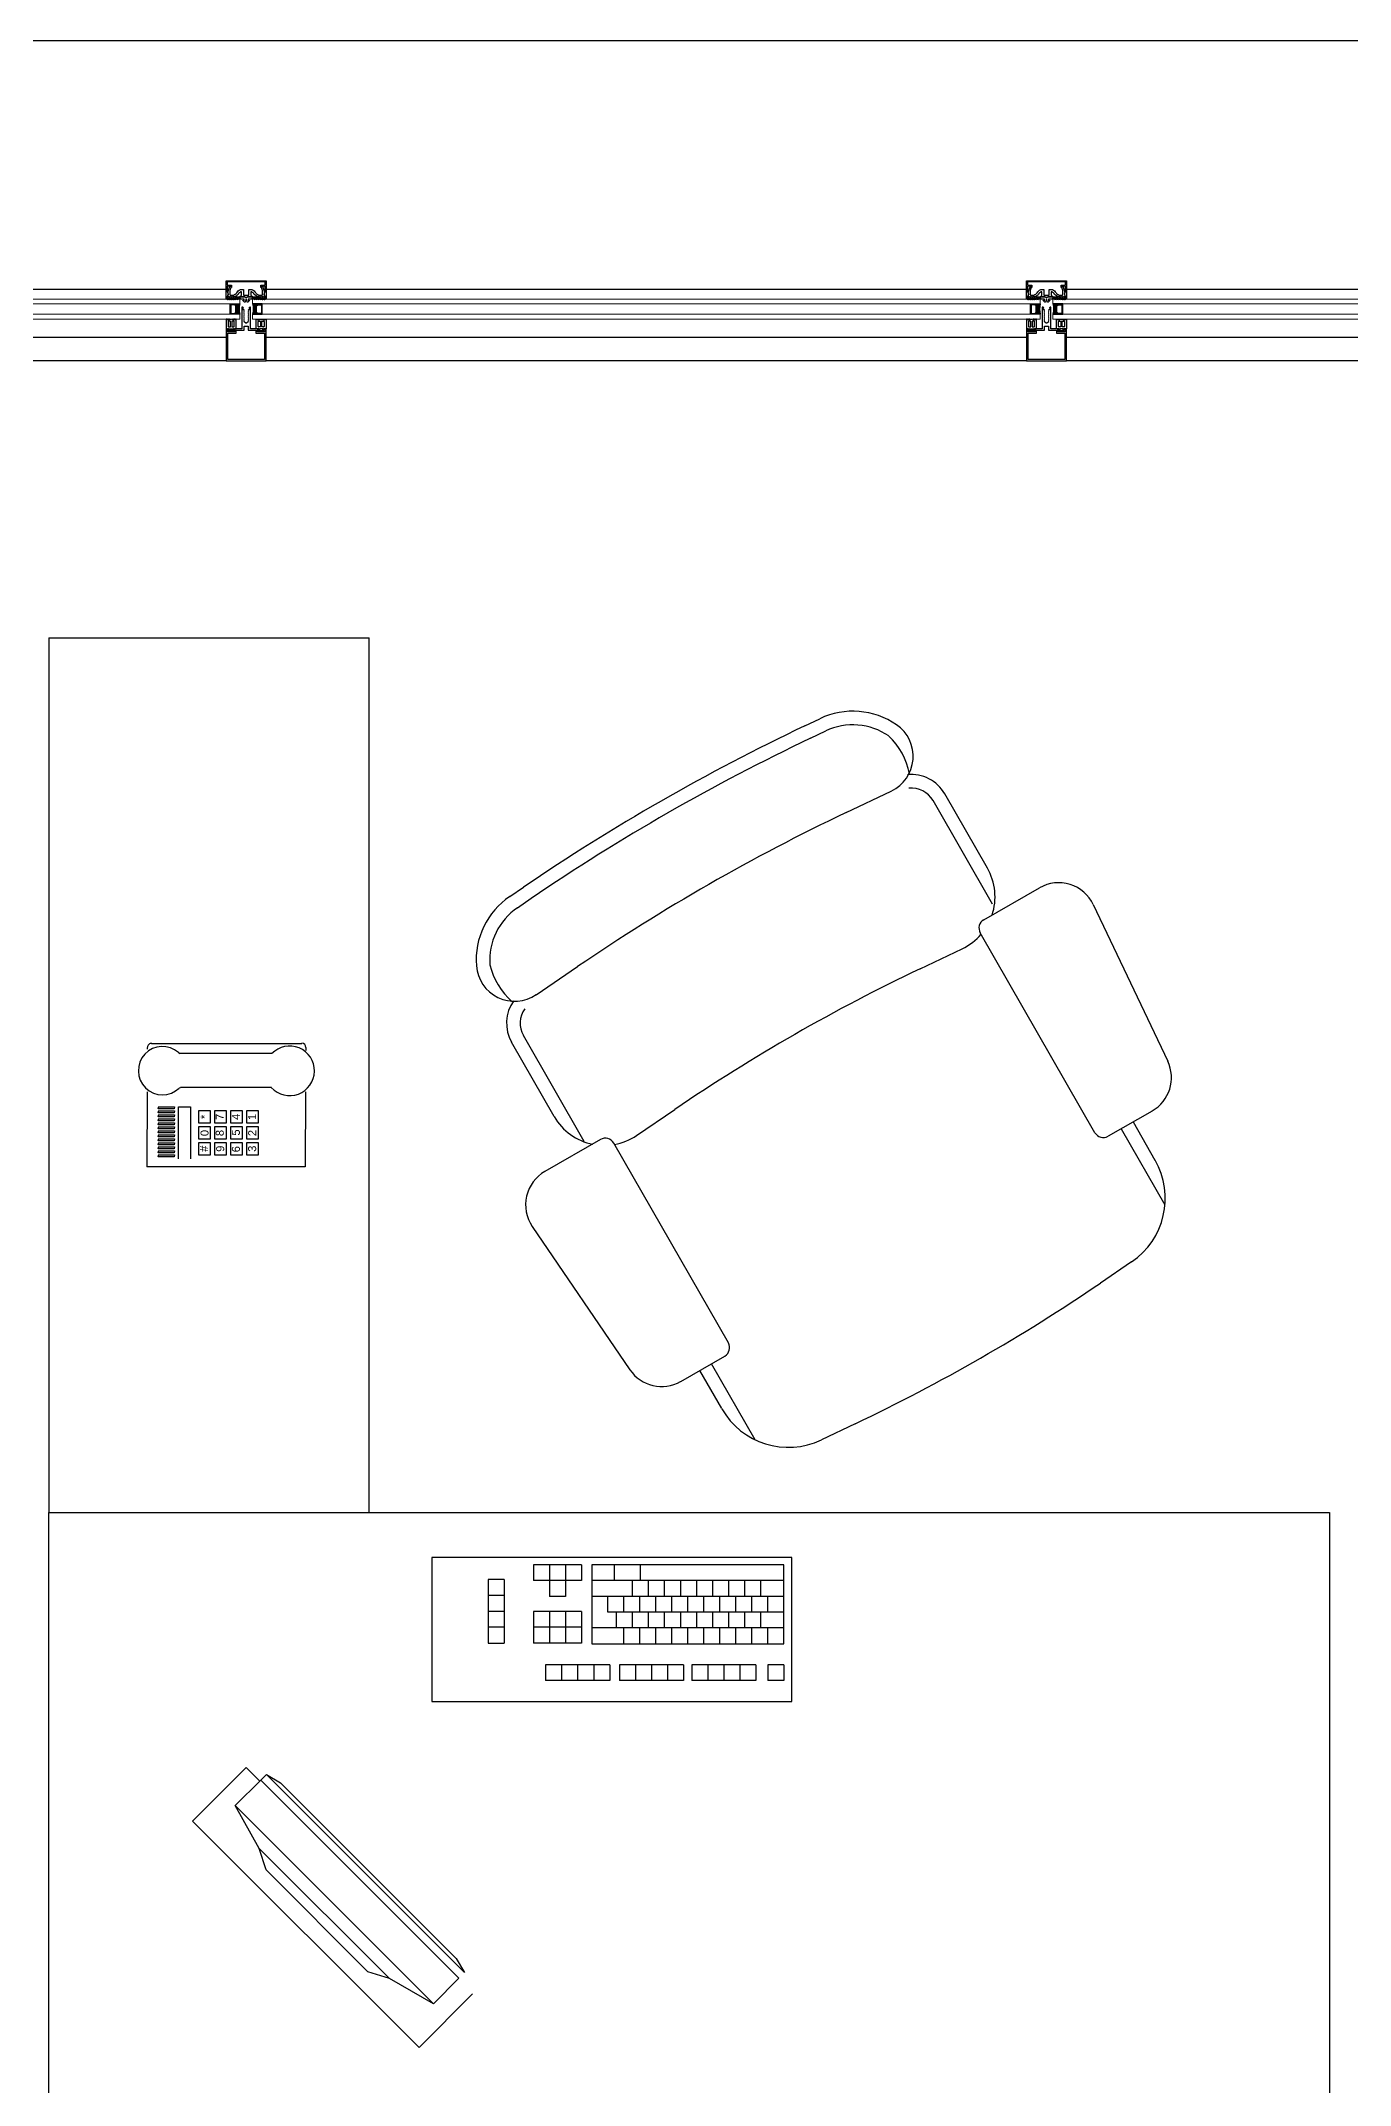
# Model space of a CAD drawing. Header units: centimetres. Extents: x 681015 to 688218, y 3995806 to 4004619.
# Drawn here: x 683000.9 to 683164.5, y 4003192.3 to 4003447.7 of the extents above; entities that cross this region are included whole.
import ezdxf
from ezdxf.enums import TextEntityAlignment as Align

# ---------------------------------------------------------------- set-up
doc = ezdxf.new("R2010")
doc.units = ezdxf.units.CM
doc.header["$LTSCALE"] = 100
doc.header["$MEASUREMENT"] = 0
doc.linetypes.add('DUZ', pattern=[500, 500])
doc.layers.get('0').update_dxf_attribs({"linetype": 'DUZ'})
for name, color, linetype in [('A-TEFRİŞ 2', 35, 'Continuous'), ('ALM', 113, 'Continuous'), ('DUV', 4, 'Continuous'), ('GOR1', 9, 'Continuous'), ('TARAMA', 54, 'Continuous')]:
    doc.layers.add(name, color=color, linetype=linetype)
doc.layers.add('CAM', color=151, linetype='Continuous', lineweight=15)
doc.styles.get("Standard").update_dxf_attribs({"font": 'arial.ttf'})

# ---------------------------------------------------------------- blocks, each defined once
blk = doc.blocks.new('A$C5FE96F92')
at = {"layer": 'TARAMA'}
h = blk.add_hatch(dxfattribs=at)
h.set_pattern_fill('DOTS', color=4, scale=0.2, style=0)
h.set_pattern_definition([(0, (790.05817, 737.7273), (0.15875, 0.3175), [0, -0.3175])])
edge = h.paths.add_edge_path()
edge.add_line((13, 6.1), (10.8, 4))
edge.add_line((10.8, 4), (2.1, 4))
edge.add_line((2.1, 4), (0, 6.1))
edge.add_line((0, 6.1), (0, 0))
edge.add_arc((6.5, -29.7), 30.4, 77.6638, 102.3361, ccw=False)
edge.add_line((13, 0), (13, 6.1))
at = {"layer": 'TARAMA', "color": 0}
blk.add_lwpolyline([(13, 12.1), (6.9, 12.1), (6.9, 11.1), (12, 11.1), (12, 6.5), (10.4, 5), (2.5, 5), (1, 6.5), (1, 11.1), (6.5, 11.1), (6.5, 12.1), (0, 12.1), (0, 6.1), (2.1, 4), (10.8, 4), (13, 6.1)], close=True, dxfattribs=at)
blk.add_lwpolyline([(13, 6.1), (10.8, 4), (2.1, 4), (0, 6.1), (0, 0, -0.108071), (13, 0)], format="xyb", close=True, dxfattribs=at)
blk = doc.blocks.new('A$C195C4F4A')
at = {"color": 0}
for points in [[(0, 15.4), (0.8, 15.4, -0.275602), (0.9, 15.3, -0.004194), (0.9, 15.3), (1.5, 14.5, 0.280116), (1.7, 14.4), (2.3, 14.4, 0.708972), (2.3, 14.6), (1.7, 15.1, -0.796856), (1.8, 15.4), (2.1, 15.4, -0.115115), (2.3, 15.3), (3.4, 14.5, 0.22004), (3.9, 14.4), (4, 14.4, 0.817314), (4.1, 14.7), (3.2, 15.1, -0.557577), (3.3, 15.4), (3.9, 15.4, -0.094678), (4.2, 15.3), (5.6, 14.9, 0.12718), (5.8, 14.9), (6.6, 14.9, 0.12718), (6.8, 14.9), (8.2, 15.3, -0.094678), (8.5, 15.4), (9.1, 15.4, -0.557577), (9.2, 15.1), (8.3, 14.7, 0.817314), (8.4, 14.4), (8.5, 14.4, 0.22004), (9, 14.5), (10.1, 15.3, -0.115115), (10.3, 15.4), (10.6, 15.4, -0.796856), (10.7, 15.1), (10.1, 14.6, 0.708972), (10.1, 14.4), (10.7, 14.4, 0.280116), (10.9, 14.5), (11.5, 15.3, -0.28012), (11.6, 15.4), (12.4, 15.4), (12.4, 3.4), (11.6, 3.4), (9.4, 3.8, 0.414214), (9.2, 3.6), (9.2, 2.1, 0.488737), (9.4, 2), (10.6, 2.3, -0.590166), (10.8, 2.1), (10.4, 1.5), (7.9, 0, -0.078055), (7.8, 0), (4.6, 0, -0.078055), (4.5, 0), (2, 1.5), (1.6, 2.1, -0.590166), (1.7, 2.3), (2.9, 2, 0.488737), (3.2, 2.1), (3.2, 3.6, 0.414214), (3, 3.8), (0.8, 3.4), (0, 3.4)], [(2.5, 6.6), (2.5, 12, -0.414214), (3.5, 13), (4.5, 13, -0.414214), (5.5, 12), (5.5, 6.6, -0.414214), (4.5, 5.6), (3.5, 5.6, -0.414214)], [(4.2, 2.7), (4.2, 1.6, 0.414214), (4.7, 1.1), (7.7, 1.1, 0.414214), (8.2, 1.6), (8.2, 2.7, 0.414214), (7.7, 3.2), (4.7, 3.2, 0.414214)], [(6.8, 6.6), (6.8, 12, -0.414214), (7.8, 13), (8.8, 13, -0.414214), (9.8, 12), (9.8, 6.6, -0.414214), (8.8, 5.6), (7.8, 5.6, -0.414214)]]:
    blk.add_lwpolyline(points, format="xyb", close=True, dxfattribs=at)

msp = doc.modelspace()

# ---------------------------------------------------------------- linework, layer by layer
for points in [[(683026.19, 4003415.94), (683026.89, 4003415.94), (683026.89, 4003416.63), (683027.27, 4003416.63, -0.142905), (683027.73, 4003416.23, 0.157661), (683028.11, 4003415.95), (683028.54, 4003415.95, 0.459998), (683028.6, 4003416.01), (683028.6, 4003416.51), (683028.46, 4003416.9), (683028.39, 4003416.9), (683028.39, 4003417.05), (683028.57, 4003417.05), (683028.84, 4003416.29), (683028.84, 4003416.28), (683028.84, 4003416.27, 0.105867), (683028.78, 4003416.13, 0.126455), (683028.79, 4003416.01), (683028.89, 4003415.74), (683028.83, 4003415.74), (683028.82, 4003415.72), (683028.79, 4003415.76), (683028.76, 4003415.72), (683028.73, 4003415.76), (683028.7, 4003415.72), (683028.67, 4003415.76), (683028.64, 4003415.72), (683028.61, 4003415.76), (683028.58, 4003415.72), (683028.55, 4003415.76), (683028.52, 4003415.72), (683028.49, 4003415.76), (683028.46, 4003415.72), (683028.43, 4003415.76), (683028.4, 4003415.72), (683028.37, 4003415.76), (683028.34, 4003415.72), (683028.31, 4003415.76), (683028.28, 4003415.72), (683028.25, 4003415.76), (683028.22, 4003415.72), (683028.19, 4003415.76), (683028.17, 4003415.74), (683028.06, 4003415.74, -0.212081), (683027.55, 4003416.03, 0.116538), (683027.25, 4003416.35), (683027.14, 4003416.35), (683027.14, 4003415.89), (683027.14, 4003415.89, -0.797123), (683027.14, 4003415.89), (683027.14, 4003415.89), (683027.28, 4003415.79, -0.797123), (683027.27, 4003415.74), (683027.27, 4003415.74), (683027.27, 4003415.74), (683026.77, 4003415.74), (683026.77, 4003415.74), (683026.77, 4003415.74, 0.253164), (683026.68, 4003415.69, -0.253164), (683026.54, 4003415.62, -0.253164), (683026.41, 4003415.69, 0.253164), (683026.32, 4003415.74), (683026.32, 4003415.74), (683026.32, 4003415.74), (683025.81, 4003415.74), (683025.81, 4003415.74), (683025.81, 4003415.74, -0.797123), (683025.81, 4003415.79), (683025.94, 4003415.89), (683025.94, 4003415.89, -0.797123), (683025.94, 4003415.89), (683025.94, 4003415.89), (683025.94, 4003416.35), (683025.84, 4003416.35, 0.116538), (683025.54, 4003416.03, -0.212081), (683025.03, 4003415.74), (683024.91, 4003415.74), (683024.9, 4003415.76), (683024.87, 4003415.72), (683024.84, 4003415.76), (683024.81, 4003415.72), (683024.78, 4003415.76), (683024.75, 4003415.72), (683024.72, 4003415.76), (683024.69, 4003415.72), (683024.66, 4003415.76), (683024.63, 4003415.72), (683024.6, 4003415.76), (683024.57, 4003415.72), (683024.54, 4003415.76), (683024.51, 4003415.72), (683024.48, 4003415.76), (683024.45, 4003415.72), (683024.42, 4003415.76), (683024.39, 4003415.72), (683024.36, 4003415.76), (683024.33, 4003415.72), (683024.3, 4003415.76), (683024.27, 4003415.72), (683024.25, 4003415.74), (683024.2, 4003415.74), (683024.29, 4003416.01, 0.126455), (683024.31, 4003416.13, 0.105867), (683024.25, 4003416.27), (683024.24, 4003416.28), (683024.24, 4003416.29), (683024.52, 4003417.05), (683024.69, 4003417.05), (683024.69, 4003416.9), (683024.63, 4003416.9), (683024.48, 4003416.51), (683024.49, 4003416.01, 0.459998), (683024.55, 4003415.95), (683024.97, 4003415.95, 0.157661), (683025.36, 4003416.23, -0.142905), (683025.82, 4003416.63), (683026.19, 4003416.63), (683026.19, 4003415.94)], [(683126.19, 4003415.94), (683126.89, 4003415.94), (683126.89, 4003416.63), (683127.27, 4003416.63, -0.142905), (683127.73, 4003416.23, 0.157661), (683128.11, 4003415.95), (683128.54, 4003415.95, 0.459998), (683128.6, 4003416.01), (683128.6, 4003416.51), (683128.46, 4003416.9), (683128.39, 4003416.9), (683128.39, 4003417.05), (683128.57, 4003417.05), (683128.84, 4003416.29), (683128.84, 4003416.28), (683128.84, 4003416.27, 0.105867), (683128.78, 4003416.13, 0.126455), (683128.79, 4003416.01), (683128.89, 4003415.74), (683128.83, 4003415.74), (683128.82, 4003415.72), (683128.79, 4003415.76), (683128.76, 4003415.72), (683128.73, 4003415.76), (683128.7, 4003415.72), (683128.67, 4003415.76), (683128.64, 4003415.72), (683128.61, 4003415.76), (683128.58, 4003415.72), (683128.55, 4003415.76), (683128.52, 4003415.72), (683128.49, 4003415.76), (683128.46, 4003415.72), (683128.43, 4003415.76), (683128.4, 4003415.72), (683128.37, 4003415.76), (683128.34, 4003415.72), (683128.31, 4003415.76), (683128.28, 4003415.72), (683128.25, 4003415.76), (683128.22, 4003415.72), (683128.19, 4003415.76), (683128.17, 4003415.74), (683128.06, 4003415.74, -0.212081), (683127.55, 4003416.03, 0.116538), (683127.25, 4003416.35), (683127.14, 4003416.35), (683127.14, 4003415.89), (683127.14, 4003415.89, -0.797123), (683127.14, 4003415.89), (683127.14, 4003415.89), (683127.28, 4003415.79, -0.797123), (683127.27, 4003415.74), (683127.27, 4003415.74), (683127.27, 4003415.74), (683126.76, 4003415.74), (683126.76, 4003415.74), (683126.76, 4003415.74, 0.253164), (683126.68, 4003415.69, -0.253164), (683126.54, 4003415.62, -0.253164), (683126.41, 4003415.69, 0.253164), (683126.32, 4003415.74), (683126.32, 4003415.74), (683126.32, 4003415.74), (683125.81, 4003415.74), (683125.81, 4003415.74), (683125.81, 4003415.74, -0.797123), (683125.81, 4003415.79), (683125.94, 4003415.89), (683125.94, 4003415.89, -0.797123), (683125.94, 4003415.89), (683125.94, 4003415.89), (683125.94, 4003416.35), (683125.84, 4003416.35, 0.116538), (683125.54, 4003416.03, -0.212081), (683125.03, 4003415.74), (683124.91, 4003415.74), (683124.9, 4003415.76), (683124.87, 4003415.72), (683124.84, 4003415.76), (683124.81, 4003415.72), (683124.78, 4003415.76), (683124.75, 4003415.72), (683124.72, 4003415.76), (683124.69, 4003415.72), (683124.66, 4003415.76), (683124.63, 4003415.72), (683124.6, 4003415.76), (683124.57, 4003415.72), (683124.54, 4003415.76), (683124.51, 4003415.72), (683124.48, 4003415.76), (683124.45, 4003415.72), (683124.42, 4003415.76), (683124.39, 4003415.72), (683124.36, 4003415.76), (683124.33, 4003415.72), (683124.3, 4003415.76), (683124.27, 4003415.72), (683124.25, 4003415.74), (683124.2, 4003415.74), (683124.29, 4003416.01, 0.126455), (683124.31, 4003416.13, 0.105867), (683124.25, 4003416.27), (683124.24, 4003416.28), (683124.24, 4003416.29), (683124.52, 4003417.05), (683124.69, 4003417.05), (683124.69, 4003416.9), (683124.63, 4003416.9), (683124.48, 4003416.51), (683124.49, 4003416.01, 0.459998), (683124.55, 4003415.95), (683124.97, 4003415.95, 0.157661), (683125.36, 4003416.23, -0.142905), (683125.82, 4003416.63), (683126.19, 4003416.63), (683126.19, 4003415.94)]]:
    msp.add_lwpolyline(points, format="xyb")
for points in [[(683026.68, 4003415.69, 0.253164), (683026.68, 4003415.69, -0.253164), (683026.76, 4003415.74), (683028.9, 4003415.74, -0.211017), (683028.91, 4003415.73, 0.38663), (683029.03, 4003415.72, -0.70801), (683029.04, 4003415.72), (683029.04, 4003415.44), (683028.99, 4003415.44), (683028.85, 4003415.54, 0.216707), (683028.77, 4003415.54, 0.471691), (683028.76, 4003415.51), (683028.88, 4003415.39, -0.340332), (683028.86, 4003415.36, -0.372354), (683028.85, 4003415.36), (683028.61, 4003415.54, 0.216707), (683028.52, 4003415.54, 0.471691), (683028.51, 4003415.51), (683028.63, 4003415.39, -0.340332), (683028.62, 4003415.36, -0.372354), (683028.6, 4003415.36), (683028.36, 4003415.54, 0.216707), (683028.28, 4003415.54, 0.471691), (683028.26, 4003415.52), (683028.38, 4003415.39, -0.340332), (683028.37, 4003415.36, -0.372354), (683028.36, 4003415.36), (683028.11, 4003415.54, 0.216707), (683028.03, 4003415.54, 0.471691), (683028.02, 4003415.52), (683028.14, 4003415.39, -0.340332), (683028.12, 4003415.36, -0.372354), (683028.11, 4003415.36), (683027.86, 4003415.54, 0.216707), (683027.78, 4003415.55, 0.471691), (683027.77, 4003415.52), (683027.89, 4003415.39, -0.340332), (683027.88, 4003415.36, -0.372354), (683027.86, 4003415.36), (683027.62, 4003415.54, 0.216707), (683027.53, 4003415.55, 0.471691), (683027.52, 4003415.52), (683027.64, 4003415.39, -0.340332), (683027.63, 4003415.36, -0.372354), (683027.61, 4003415.36), (683027.37, 4003415.54, 0.216707), (683027.29, 4003415.55, 0.471691), (683027.27, 4003415.52), (683027.27, 4003415.44), (683026.79, 4003415.44), (683026.79, 4003415.22), (683026.96, 4003415.29), (683026.93, 4003415.22), (683026.74, 4003415.04, -0.076659), (683026.73, 4003415.04), (683026.69, 4003415.04, -0.414214), (683026.67, 4003415.06), (683026.57, 4003415.41, 0.349501), (683026.57, 4003415.41, 0.796268), (683026.51, 4003415.41), (683026.41, 4003415.06, -0.414214), (683026.39, 4003415.04), (683026.35, 4003415.04, -0.076659), (683026.35, 4003415.04), (683026.16, 4003415.22), (683026.13, 4003415.29), (683026.29, 4003415.22), (683026.29, 4003415.44), (683025.81, 4003415.44), (683025.81, 4003415.52, 0.471691), (683025.8, 4003415.55, 0.216707), (683025.72, 4003415.54), (683025.47, 4003415.36, -0.372354), (683025.46, 4003415.36, -0.340332), (683025.44, 4003415.39), (683025.56, 4003415.52, 0.471691), (683025.55, 4003415.55, 0.216707), (683025.47, 4003415.54), (683025.22, 4003415.36, -0.372354), (683025.21, 4003415.36, -0.340332), (683025.2, 4003415.39), (683025.32, 4003415.52, 0.471691), (683025.3, 4003415.55, 0.216707), (683025.22, 4003415.54), (683024.98, 4003415.36, -0.372354), (683024.96, 4003415.36, -0.340332), (683024.95, 4003415.39), (683025.07, 4003415.52, 0.471691), (683025.06, 4003415.54, 0.216707), (683024.98, 4003415.54), (683024.73, 4003415.36, -0.372354), (683024.72, 4003415.36, -0.340332), (683024.7, 4003415.39), (683024.82, 4003415.52, 0.471691), (683024.81, 4003415.54, 0.216707), (683024.73, 4003415.54), (683024.48, 4003415.36, -0.372354), (683024.47, 4003415.36, -0.340332), (683024.45, 4003415.39), (683024.58, 4003415.51, 0.471691), (683024.56, 4003415.54, 0.216707), (683024.48, 4003415.54), (683024.24, 4003415.36, -0.372354), (683024.22, 4003415.36, -0.340332), (683024.21, 4003415.39), (683024.33, 4003415.51, 0.471691), (683024.32, 4003415.54, 0.216707), (683024.23, 4003415.54), (683024.09, 4003415.44), (683024.04, 4003415.44), (683024.04, 4003415.72, -0.70801), (683024.05, 4003415.72, 0.38663), (683024.18, 4003415.73, -0.211017), (683024.19, 4003415.74), (683026.32, 4003415.74, -0.253164), (683026.4, 4003415.69, 0.541002)], [(683126.68, 4003415.69, 0.253164), (683126.68, 4003415.69, -0.253164), (683126.76, 4003415.74), (683128.9, 4003415.74, -0.211017), (683128.91, 4003415.73, 0.38663), (683129.03, 4003415.72, -0.70801), (683129.04, 4003415.72), (683129.04, 4003415.44), (683128.99, 4003415.44), (683128.85, 4003415.54, 0.216707), (683128.77, 4003415.54, 0.471691), (683128.76, 4003415.51), (683128.88, 4003415.39, -0.340332), (683128.86, 4003415.36, -0.372354), (683128.85, 4003415.36), (683128.6, 4003415.54, 0.216707), (683128.52, 4003415.54, 0.471691), (683128.51, 4003415.51), (683128.63, 4003415.39, -0.340332), (683128.62, 4003415.36, -0.372354), (683128.6, 4003415.36), (683128.36, 4003415.54, 0.216707), (683128.28, 4003415.54, 0.471691), (683128.26, 4003415.52), (683128.38, 4003415.39, -0.340332), (683128.37, 4003415.36, -0.372354), (683128.36, 4003415.36), (683128.11, 4003415.54, 0.216707), (683128.03, 4003415.54, 0.471691), (683128.02, 4003415.52), (683128.14, 4003415.39, -0.340332), (683128.12, 4003415.36, -0.372354), (683128.11, 4003415.36), (683127.86, 4003415.54, 0.216707), (683127.78, 4003415.55, 0.471691), (683127.77, 4003415.52), (683127.89, 4003415.39, -0.340332), (683127.88, 4003415.36, -0.372354), (683127.86, 4003415.36), (683127.62, 4003415.54, 0.216707), (683127.53, 4003415.55, 0.471691), (683127.52, 4003415.52), (683127.64, 4003415.39, -0.340332), (683127.63, 4003415.36, -0.372354), (683127.61, 4003415.36), (683127.37, 4003415.54, 0.216707), (683127.29, 4003415.55, 0.471691), (683127.27, 4003415.52), (683127.27, 4003415.44), (683126.79, 4003415.44), (683126.79, 4003415.22), (683126.96, 4003415.29), (683126.93, 4003415.22), (683126.74, 4003415.04, -0.076659), (683126.73, 4003415.04), (683126.69, 4003415.04, -0.414214), (683126.67, 4003415.06), (683126.57, 4003415.41, 0.349501), (683126.57, 4003415.41, 0.796268), (683126.51, 4003415.41), (683126.41, 4003415.06, -0.414214), (683126.39, 4003415.04), (683126.35, 4003415.04, -0.076659), (683126.35, 4003415.04), (683126.16, 4003415.22), (683126.13, 4003415.29), (683126.29, 4003415.22), (683126.29, 4003415.44), (683125.81, 4003415.44), (683125.81, 4003415.52, 0.471691), (683125.8, 4003415.55, 0.216707), (683125.72, 4003415.54), (683125.47, 4003415.36, -0.372354), (683125.46, 4003415.36, -0.340332), (683125.44, 4003415.39), (683125.56, 4003415.52, 0.471691), (683125.55, 4003415.55, 0.216707), (683125.47, 4003415.54), (683125.22, 4003415.36, -0.372354), (683125.21, 4003415.36, -0.340332), (683125.2, 4003415.39), (683125.32, 4003415.52, 0.471691), (683125.3, 4003415.55, 0.216707), (683125.22, 4003415.54), (683124.98, 4003415.36, -0.372354), (683124.96, 4003415.36, -0.340332), (683124.95, 4003415.39), (683125.07, 4003415.52, 0.471691), (683125.06, 4003415.54, 0.216707), (683124.97, 4003415.54), (683124.73, 4003415.36, -0.372354), (683124.72, 4003415.36, -0.340332), (683124.7, 4003415.39), (683124.82, 4003415.52, 0.471691), (683124.81, 4003415.54, 0.216707), (683124.73, 4003415.54), (683124.48, 4003415.36, -0.372354), (683124.47, 4003415.36, -0.340332), (683124.45, 4003415.39), (683124.57, 4003415.51, 0.471691), (683124.56, 4003415.54, 0.216707), (683124.48, 4003415.54), (683124.24, 4003415.36, -0.372354), (683124.22, 4003415.36, -0.340332), (683124.21, 4003415.39), (683124.33, 4003415.51, 0.471691), (683124.32, 4003415.54, 0.216707), (683124.23, 4003415.54), (683124.09, 4003415.44), (683124.04, 4003415.44), (683124.04, 4003415.72, -0.70801), (683124.05, 4003415.72, 0.38663), (683124.18, 4003415.73, -0.211017), (683124.19, 4003415.74), (683126.32, 4003415.74, -0.253164), (683126.4, 4003415.69, 0.541002)]]:
    msp.add_lwpolyline(points, format="xyb", close=True)
at = {"layer": 'A-TEFRİŞ 2'}
for p, q in [((683001.89, 4003373.1), (683041.89, 4003373.1)), ((683001.89, 4003373.1), (683001.89, 4003263.8)), ((683041.89, 4003263.8), (683041.89, 4003373.1)), ((683096.34, 4003362.11), (683098.23, 4003363.01)), ((683097.07, 4003360.58), (683098.96, 4003361.48)), ((683101.49, 4003351.27), (683107.14, 4003353.96)), ((683119.79, 4003339.82), (683112.36, 4003352.77)), ((683119.15, 4003344.34), (683113.83, 4003353.62)), ((683059.48, 4003340.78), (683061.21, 4003341.96)), ((683118.71, 4003337.88), (683125.66, 4003341.87)), ((683060.43, 4003339.38), (683062.16, 4003340.56)), ((683132.38, 4003339.77), (683141.69, 4003320.21)), ((683110.77, 4003331.77), (683116, 4003334.25)), ((683132.59, 4003311.26), (683118.26, 4003336.25)), ((683062.79, 4003328.52), (683067.96, 4003332.04)), ((683034.01, 4003321.92), (683034.01, 4003321.55)), ((683065.03, 4003313.29), (683059.71, 4003322.57)), ((683068.77, 4003310.17), (683061.18, 4003323.41)), ((683018.09, 4003321.29), (683018.29, 4003321.19)), ((683029.78, 4003321.19), (683018.29, 4003321.19)), ((683018.18, 4003316.86), (683018.32, 4003316.91)), ((683029.69, 4003316.91), (683018.32, 4003316.91)), ((683015.55, 4003314.24), (683015.62, 4003314.53)), ((683017.54, 4003314.24), (683015.55, 4003314.24)), ((683015.55, 4003313.74), (683015.62, 4003314.03)), ((683015.57, 4003314.49), (683017.57, 4003314.49)), ((683015.57, 4003313.99), (683017.57, 4003313.99)), ((683017.57, 4003314.49), (683017.54, 4003314.24)), ((683017.57, 4003313.99), (683017.54, 4003313.74)), ((683018.07, 4003314.49), (683019.57, 4003314.49)), ((683018.07, 4003307.99), (683018.07, 4003314.49)), ((683019.57, 4003314.49), (683019.57, 4003307.99)), ((683075.32, 4003310.92), (683080.11, 4003314.18)), ((683139.74, 4003313.98), (683134.23, 4003310.82)), ((683017.54, 4003313.74), (683015.55, 4003313.74)), ((683015.55, 4003313.24), (683015.62, 4003313.53)), ((683017.54, 4003313.24), (683015.55, 4003313.24)), ((683015.55, 4003312.74), (683015.62, 4003313.03)), ((683017.54, 4003312.74), (683015.55, 4003312.74)), ((683015.55, 4003312.24), (683015.62, 4003312.53)), ((683017.54, 4003312.24), (683015.55, 4003312.24)), ((683015.55, 4003311.74), (683015.62, 4003312.03)), ((683017.54, 4003311.74), (683015.55, 4003311.74)), ((683015.55, 4003311.24), (683015.62, 4003311.53)), ((683017.54, 4003311.24), (683015.55, 4003311.24)), ((683015.57, 4003313.49), (683017.57, 4003313.49)), ((683015.57, 4003312.99), (683017.57, 4003312.99)), ((683015.57, 4003312.49), (683017.57, 4003312.49)), ((683015.57, 4003311.99), (683017.57, 4003311.99)), ((683015.57, 4003311.49), (683017.57, 4003311.49)), ((683017.57, 4003313.49), (683017.54, 4003313.24)), ((683017.57, 4003312.99), (683017.54, 4003312.74)), ((683017.57, 4003312.49), (683017.54, 4003312.24)), ((683017.57, 4003311.99), (683017.54, 4003311.74)), ((683017.57, 4003311.49), (683017.54, 4003311.24)), ((683135.88, 4003311.77), (683141.33, 4003302.26)), ((683137.35, 4003312.61), (683140.09, 4003307.83)), ((683015.55, 4003310.74), (683015.62, 4003311.03)), ((683017.54, 4003310.74), (683015.55, 4003310.74)), ((683015.55, 4003310.24), (683015.62, 4003310.53)), ((683017.54, 4003310.24), (683015.55, 4003310.24)), ((683015.55, 4003309.74), (683015.62, 4003310.03)), ((683017.54, 4003309.74), (683015.55, 4003309.74)), ((683015.55, 4003309.24), (683015.62, 4003309.53)), ((683017.54, 4003309.24), (683015.55, 4003309.24)), ((683015.55, 4003308.74), (683015.62, 4003309.03)), ((683017.54, 4003308.74), (683015.55, 4003308.74)), ((683015.57, 4003310.99), (683017.57, 4003310.99)), ((683015.57, 4003310.49), (683017.57, 4003310.49)), ((683015.57, 4003309.99), (683017.57, 4003309.99)), ((683015.57, 4003309.49), (683017.57, 4003309.49)), ((683015.57, 4003308.99), (683017.57, 4003308.99)), ((683017.57, 4003310.99), (683017.54, 4003310.74)), ((683017.57, 4003310.49), (683017.54, 4003310.24)), ((683017.57, 4003309.99), (683017.54, 4003309.74)), ((683017.57, 4003309.49), (683017.54, 4003309.24)), ((683017.57, 4003308.99), (683017.54, 4003308.74)), ((683070.82, 4003310.42), (683063.87, 4003306.43)), ((683086.79, 4003285), (683072.46, 4003309.98)), ((683033.91, 4003307), (683014.13, 4003307)), ((683015.55, 4003308.24), (683015.62, 4003308.53)), ((683017.54, 4003308.24), (683015.55, 4003308.24)), ((683015.57, 4003308.49), (683017.57, 4003308.49)), ((683017.57, 4003308.49), (683017.54, 4003308.24)), ((683062.29, 4003299.57), (683074.48, 4003281.66)), ((683137.17, 4003295.12), (683133.3, 4003292.49)), ((683080.83, 4003280.2), (683086.35, 4003283.36)), ((683085.96, 4003276.79), (683083.22, 4003281.57)), ((683090.15, 4003272.9), (683084.69, 4003282.41)), ((683102.64, 4003274.9), (683098.41, 4003272.89))]:
    msp.add_line(p, q, dxfattribs=at)
for points in [[(683014.22, 4003321.7), (683014.22, 4003321.94)], [(683014.72, 4003322.44), (683033.48, 4003322.44)], [(683014.19, 4003316.4), (683014.13, 4003307)], [(683033.97, 4003316.4), (683033.91, 4003307)], [(683020.57, 4003313.99), (683020.57, 4003312.49), (683022.07, 4003312.49), (683022.07, 4003313.99), (683020.57, 4003313.99)], [(683022.57, 4003313.99), (683022.57, 4003312.49), (683024.07, 4003312.49), (683024.07, 4003313.99), (683022.57, 4003313.99)], [(683024.57, 4003313.99), (683024.57, 4003312.49), (683026.07, 4003312.49), (683026.07, 4003313.99), (683024.57, 4003313.99)], [(683026.57, 4003313.99), (683026.57, 4003312.49), (683028.07, 4003312.49), (683028.07, 4003313.99), (683026.57, 4003313.99)], [(683020.57, 4003311.99), (683020.57, 4003310.49), (683022.07, 4003310.49), (683022.07, 4003311.99), (683020.57, 4003311.99)], [(683022.57, 4003311.99), (683022.57, 4003310.49), (683024.07, 4003310.49), (683024.07, 4003311.99), (683022.57, 4003311.99)], [(683024.57, 4003311.99), (683024.57, 4003310.49), (683026.07, 4003310.49), (683026.07, 4003311.99), (683024.57, 4003311.99)], [(683026.57, 4003311.99), (683026.57, 4003310.49), (683028.07, 4003310.49), (683028.07, 4003311.99), (683026.57, 4003311.99)], [(683020.57, 4003309.99), (683020.57, 4003308.49), (683022.07, 4003308.49), (683022.07, 4003309.99), (683020.57, 4003309.99)], [(683022.57, 4003309.99), (683022.57, 4003308.49), (683024.07, 4003308.49), (683024.07, 4003309.99), (683022.57, 4003309.99)], [(683024.57, 4003309.99), (683024.57, 4003308.49), (683026.07, 4003308.49), (683026.07, 4003309.99), (683024.57, 4003309.99)], [(683026.57, 4003309.99), (683026.57, 4003308.49), (683028.07, 4003308.49), (683028.07, 4003309.99), (683026.57, 4003309.99)], [(683161.89, 4003183.8), (683001.89, 4003183.8), (683001.89, 4003263.8), (683161.89, 4003263.8), (683161.89, 4003183.8)], [(683058.78, 4003255.43), (683056.77, 4003255.43), (683056.77, 4003247.5), (683058.78, 4003247.5)], [(683058.78, 4003255.43), (683058.78, 4003253.46)], [(683064.46, 4003257.28), (683062.46, 4003257.28)], [(683062.46, 4003257.28), (683062.46, 4003255.3)], [(683064.46, 4003255.3), (683062.46, 4003255.3)], [(683066.46, 4003257.28), (683064.46, 4003257.28)], [(683064.46, 4003257.28), (683064.46, 4003255.3)], [(683066.46, 4003255.3), (683064.46, 4003255.3)], [(683064.46, 4003255.3), (683064.46, 4003253.33)], [(683066.46, 4003257.28), (683066.46, 4003255.3)], [(683068.46, 4003257.28), (683066.46, 4003257.28)], [(683066.46, 4003255.3), (683066.46, 4003253.33)], [(683068.46, 4003255.3), (683066.46, 4003255.3)], [(683068.46, 4003257.28), (683068.46, 4003255.3)], [(683069.73, 4003257.28), (683069.73, 4003255.3)], [(683072.56, 4003257.28), (683069.73, 4003257.28)], [(683072.56, 4003255.3), (683069.73, 4003255.3)], [(683069.73, 4003255.3), (683069.73, 4003253.33)], [(683075.81, 4003257.28), (683072.56, 4003257.28)], [(683072.56, 4003255.3), (683072.56, 4003257.27)], [(683074.83, 4003255.3), (683072.56, 4003255.3)], [(683072.56, 4003255.29), (683072.56, 4003255.3)], [(683074.83, 4003255.3), (683074.83, 4003255.31)], [(683074.83, 4003253.33), (683074.83, 4003255.3)], [(683075.81, 4003255.3), (683074.83, 4003255.3)], [(683093.73, 4003257.28), (683075.81, 4003257.28)], [(683075.81, 4003255.3), (683075.81, 4003257.27)], [(683075.81, 4003255.29), (683075.81, 4003255.3)], [(683076.83, 4003255.3), (683075.81, 4003255.3)], [(683076.83, 4003255.3), (683076.83, 4003255.31)], [(683078.83, 4003255.3), (683076.83, 4003255.3)], [(683076.83, 4003253.33), (683076.83, 4003255.3)], [(683078.83, 4003255.3), (683078.83, 4003255.31)], [(683080.83, 4003255.3), (683078.83, 4003255.3)], [(683078.83, 4003253.33), (683078.83, 4003255.3)], [(683080.83, 4003255.3), (683080.83, 4003255.31)], [(683080.83, 4003253.33), (683080.83, 4003255.3)], [(683082.83, 4003255.3), (683080.83, 4003255.3)], [(683082.83, 4003255.3), (683082.83, 4003255.31)], [(683082.83, 4003253.33), (683082.83, 4003255.3)], [(683084.83, 4003255.3), (683082.83, 4003255.3)], [(683084.83, 4003255.3), (683084.83, 4003255.31)], [(683086.83, 4003255.3), (683084.83, 4003255.3)], [(683084.83, 4003253.33), (683084.83, 4003255.3)], [(683086.83, 4003255.3), (683086.83, 4003255.31)], [(683088.83, 4003255.3), (683086.83, 4003255.3)], [(683086.83, 4003253.33), (683086.83, 4003255.3)], [(683088.83, 4003255.3), (683088.83, 4003255.31)], [(683088.83, 4003253.33), (683088.83, 4003255.3)], [(683090.83, 4003255.3), (683088.83, 4003255.3)], [(683090.83, 4003255.3), (683090.83, 4003255.31)], [(683093.73, 4003255.3), (683090.83, 4003255.3)], [(683090.83, 4003253.33), (683090.83, 4003255.3)], [(683093.73, 4003255.3), (683093.73, 4003257.28)], [(683093.73, 4003253.33), (683093.73, 4003255.3)], [(683058.78, 4003253.46), (683056.78, 4003253.46)], [(683058.78, 4003253.46), (683058.78, 4003251.49)], [(683066.46, 4003253.33), (683064.46, 4003253.33)], [(683071.73, 4003253.33), (683069.73, 4003253.33)], [(683069.73, 4003253.33), (683069.73, 4003249.39)], [(683071.73, 4003251.36), (683071.73, 4003253.33)], [(683073.73, 4003253.33), (683071.73, 4003253.33)], [(683074.83, 4003253.33), (683073.73, 4003253.33)], [(683073.73, 4003251.4), (683073.73, 4003253.33)], [(683075.73, 4003253.33), (683074.83, 4003253.33)], [(683076.83, 4003253.33), (683075.73, 4003253.33)], [(683075.73, 4003251.4), (683075.73, 4003253.33)], [(683077.73, 4003253.33), (683076.83, 4003253.33)], [(683077.73, 4003251.4), (683077.73, 4003253.33)], [(683078.83, 4003253.33), (683077.73, 4003253.33)], [(683079.73, 4003253.33), (683078.83, 4003253.33)], [(683080.83, 4003253.33), (683079.73, 4003253.33)], [(683079.73, 4003251.4), (683079.73, 4003253.33)], [(683081.73, 4003253.33), (683080.83, 4003253.33)], [(683082.83, 4003253.33), (683081.73, 4003253.33)], [(683081.73, 4003251.4), (683081.73, 4003253.33)], [(683083.73, 4003253.33), (683082.83, 4003253.33)], [(683083.73, 4003251.4), (683083.73, 4003253.33)], [(683084.83, 4003253.33), (683083.73, 4003253.33)], [(683085.73, 4003253.33), (683084.83, 4003253.33)], [(683086.83, 4003253.33), (683085.73, 4003253.33)], [(683085.73, 4003251.4), (683085.73, 4003253.33)], [(683087.73, 4003253.33), (683086.83, 4003253.33)], [(683088.83, 4003253.33), (683087.73, 4003253.33)], [(683087.73, 4003251.4), (683087.73, 4003253.33)], [(683089.73, 4003253.33), (683088.83, 4003253.33)], [(683089.73, 4003253.33), (683089.73, 4003253.37)], [(683090.83, 4003253.33), (683089.73, 4003253.33)], [(683089.73, 4003251.4), (683089.73, 4003253.33)], [(683091.73, 4003253.33), (683090.83, 4003253.33)], [(683091.73, 4003253.33), (683091.73, 4003253.37)], [(683093.73, 4003253.33), (683091.73, 4003253.33)], [(683091.73, 4003251.4), (683091.73, 4003253.33)], [(683093.73, 4003251.36), (683093.73, 4003253.33)], [(683058.78, 4003251.45), (683056.78, 4003251.45)], [(683058.78, 4003251.45), (683058.78, 4003249.47)], [(683064.46, 4003251.45), (683062.46, 4003251.45)], [(683062.46, 4003251.45), (683062.46, 4003249.47)], [(683066.46, 4003251.45), (683064.46, 4003251.45)], [(683064.46, 4003251.45), (683064.46, 4003249.47)], [(683068.46, 4003251.45), (683066.46, 4003251.45)], [(683066.46, 4003251.45), (683066.46, 4003249.47)], [(683068.46, 4003251.45), (683068.46, 4003249.47)], [(683071.73, 4003251.36), (683071.71, 4003251.36)], [(683072.83, 4003251.36), (683071.73, 4003251.36)], [(683074.83, 4003251.36), (683072.83, 4003251.36)], [(683072.83, 4003249.42), (683072.83, 4003251.36)], [(683076.83, 4003251.36), (683074.83, 4003251.36)], [(683074.83, 4003249.42), (683074.83, 4003251.36)], [(683078.83, 4003251.36), (683076.83, 4003251.36)], [(683076.83, 4003249.42), (683076.83, 4003251.36)], [(683080.83, 4003251.36), (683078.83, 4003251.36)], [(683078.83, 4003249.42), (683078.83, 4003251.36)], [(683082.83, 4003251.36), (683080.83, 4003251.36)], [(683080.83, 4003249.42), (683080.83, 4003251.36)], [(683084.83, 4003251.36), (683082.83, 4003251.36)], [(683082.83, 4003249.42), (683082.83, 4003251.36)], [(683086.83, 4003251.36), (683084.83, 4003251.36)], [(683084.83, 4003249.42), (683084.83, 4003251.36)], [(683088.83, 4003251.36), (683086.83, 4003251.36)], [(683086.83, 4003249.42), (683086.83, 4003251.36)], [(683090.83, 4003251.36), (683088.83, 4003251.36)], [(683088.83, 4003249.42), (683088.83, 4003251.36)], [(683090.83, 4003251.36), (683090.83, 4003251.4)], [(683093.73, 4003251.36), (683090.83, 4003251.36)], [(683090.83, 4003249.42), (683090.83, 4003251.36)], [(683093.73, 4003249.39), (683093.73, 4003251.36)], [(683058.78, 4003249.47), (683056.78, 4003249.47)], [(683058.78, 4003249.47), (683058.78, 4003247.5)], [(683064.46, 4003249.47), (683062.46, 4003249.47)], [(683062.46, 4003249.47), (683062.46, 4003247.5)], [(683064.46, 4003247.5), (683062.46, 4003247.5)], [(683066.46, 4003249.47), (683064.46, 4003249.47)], [(683064.46, 4003249.47), (683064.46, 4003247.5)], [(683066.46, 4003247.5), (683064.46, 4003247.5)], [(683066.46, 4003249.47), (683066.46, 4003247.5)], [(683068.46, 4003249.47), (683066.46, 4003249.47)], [(683068.46, 4003247.5), (683066.46, 4003247.5)], [(683068.46, 4003249.47), (683068.46, 4003247.5)], [(683073.73, 4003249.39), (683069.73, 4003249.39)], [(683069.73, 4003249.39), (683069.73, 4003247.41)], [(683069.73, 4003247.41), (683073.73, 4003247.41)], [(683075.73, 4003249.39), (683073.73, 4003249.39)], [(683073.73, 4003247.41), (683073.73, 4003249.39)], [(683073.73, 4003247.41), (683075.73, 4003247.41)], [(683077.73, 4003249.39), (683075.73, 4003249.39)], [(683075.73, 4003247.41), (683075.73, 4003249.39)], [(683075.73, 4003247.41), (683077.73, 4003247.41)], [(683077.73, 4003247.41), (683077.73, 4003249.39)], [(683079.73, 4003249.39), (683077.73, 4003249.39)], [(683077.73, 4003247.41), (683079.73, 4003247.41)], [(683081.73, 4003249.39), (683079.73, 4003249.39)], [(683079.73, 4003247.41), (683079.73, 4003249.39)], [(683079.73, 4003247.41), (683081.73, 4003247.41)], [(683083.73, 4003249.39), (683081.73, 4003249.39)], [(683081.73, 4003247.41), (683081.73, 4003249.39)], [(683081.73, 4003247.41), (683083.73, 4003247.41)], [(683083.73, 4003247.41), (683083.73, 4003249.39)], [(683085.73, 4003249.39), (683083.73, 4003249.39)], [(683083.73, 4003247.41), (683085.73, 4003247.41)], [(683087.73, 4003249.39), (683085.73, 4003249.39)], [(683085.73, 4003247.41), (683085.73, 4003249.39)], [(683085.73, 4003247.41), (683087.73, 4003247.41)], [(683089.73, 4003249.39), (683087.73, 4003249.39)], [(683087.73, 4003247.41), (683087.73, 4003249.39)], [(683087.73, 4003247.41), (683089.73, 4003247.41)], [(683091.73, 4003249.39), (683089.73, 4003249.39)], [(683089.73, 4003247.41), (683089.73, 4003249.39)], [(683089.73, 4003247.41), (683091.73, 4003247.41)], [(683093.73, 4003249.39), (683091.73, 4003249.39)], [(683091.73, 4003247.41), (683091.73, 4003249.39)], [(683091.73, 4003247.41), (683093.73, 4003247.41)], [(683093.73, 4003247.41), (683093.73, 4003249.39)], [(683065.96, 4003244.78), (683063.96, 4003244.78)], [(683063.96, 4003244.78), (683063.96, 4003242.81)], [(683065.96, 4003242.81), (683063.96, 4003242.81)], [(683065.96, 4003244.78), (683065.96, 4003242.81)], [(683067.96, 4003244.78), (683065.96, 4003244.78)], [(683067.96, 4003242.81), (683065.96, 4003242.81)], [(683069.96, 4003244.78), (683067.96, 4003244.78)], [(683067.96, 4003244.78), (683067.96, 4003242.81)], [(683069.96, 4003242.81), (683067.96, 4003242.81)], [(683071.96, 4003244.78), (683069.96, 4003244.78)], [(683069.96, 4003244.78), (683069.96, 4003242.81)], [(683071.96, 4003242.81), (683069.96, 4003242.81)], [(683071.96, 4003244.78), (683071.96, 4003242.81)], [(683075.18, 4003244.78), (683073.18, 4003244.78)], [(683073.18, 4003244.78), (683073.18, 4003242.81)], [(683075.18, 4003242.81), (683073.18, 4003242.81)], [(683077.18, 4003244.78), (683075.18, 4003244.78)], [(683075.18, 4003244.78), (683075.18, 4003242.81)], [(683077.18, 4003242.81), (683075.18, 4003242.81)], [(683079.18, 4003244.78), (683077.18, 4003244.78)], [(683077.18, 4003244.78), (683077.18, 4003242.81)], [(683079.18, 4003242.81), (683077.18, 4003242.81)], [(683081.17, 4003244.78), (683079.18, 4003244.78)], [(683079.18, 4003244.78), (683079.18, 4003242.81)], [(683081.17, 4003242.81), (683079.18, 4003242.81)], [(683081.17, 4003244.78), (683081.17, 4003242.81)], [(683084.21, 4003244.78), (683082.21, 4003244.78)], [(683082.21, 4003244.78), (683082.21, 4003242.81)], [(683084.21, 4003242.81), (683082.21, 4003242.81)], [(683084.21, 4003244.78), (683084.21, 4003242.81)], [(683086.21, 4003244.78), (683084.21, 4003244.78)], [(683086.21, 4003242.81), (683084.21, 4003242.81)], [(683086.21, 4003244.78), (683086.21, 4003242.81)], [(683088.21, 4003244.78), (683086.21, 4003244.78)], [(683088.21, 4003242.81), (683086.21, 4003242.81)], [(683090.21, 4003244.78), (683088.21, 4003244.78)], [(683088.21, 4003244.78), (683088.21, 4003242.81)], [(683090.21, 4003242.81), (683088.21, 4003242.81)], [(683090.21, 4003244.78), (683090.21, 4003242.81)], [(683091.71, 4003244.78), (683091.71, 4003242.81)], [(683093.71, 4003244.78), (683091.71, 4003244.78)], [(683093.71, 4003242.81), (683091.71, 4003242.81)], [(683093.71, 4003244.78), (683093.71, 4003242.81)], [(683028.25, 4003230.25), (683026.55, 4003231.95), (683019.85, 4003225.24), (683048.14, 4003196.96), (683054.84, 4003203.66)], [(683053.12, 4003205.63), (683049.93, 4003202.43), (683044.44, 4003205.57), (683041.75, 4003206.42), (683029.03, 4003219.15), (683028.18, 4003221.83), (683025.18, 4003227.18), (683028.37, 4003230.38)], [(683028.37, 4003230.38), (683029.08, 4003231.08), (683030.85, 4003230.02), (683052.77, 4003208.1), (683053.83, 4003206.33)], [(683053.12, 4003205.63), (683028.37, 4003230.38)], [(683029.08, 4003231.08), (683053.83, 4003206.33)], [(683025.18, 4003227.18), (683049.93, 4003202.43)], [(683028.31, 4003221.7), (683028.18, 4003221.83)], [(683044.44, 4003205.57), (683028.31, 4003221.7)], [(683041.75, 4003206.42), (683029.03, 4003219.15)]]:
    msp.add_lwpolyline(points, dxfattribs=at)
msp.add_lwpolyline([(683049.73, 4003240.18), (683094.73, 4003240.18), (683094.73, 4003258.18), (683049.73, 4003258.18)], close=True, dxfattribs=at)
for centre, radius, start, end in [((683102.35, 4003354.34), 9.6, 55.4373, 115.4373), ((683209.73, 4003123.7), 264, 115.4373, 124.2347), ((683209.73, 4003123.7), 262.3, 115.4373, 124.2347), ((683102.35, 4003354.34), 7.9, 55.4373, 115.4373), ((683100.76, 4003354.45), 8.82, 10.8665, 46.4505), ((683105.08, 4003358.29), 4.8, 295.4373, 55.4373), ((683109.67, 4003351.23), 4.8, 29.836, 96.1037), ((683109.67, 4003351.23), 3.1, 29.836, 96.1037), ((683209.73, 4003123.7), 252, 115.4373, 124.2347), ((683112.91, 4003340.76), 7.2, 341.429, 29.836), ((683128.05, 4003337.71), 4.8, 25.4373, 119.836), ((683064.88, 4003332.85), 9.6, 124.2347, 184.2347), ((683064.88, 4003332.85), 7.9, 124.2347, 184.2347), ((683119.3, 4003336.84), 1.2, 119.836, 209.836), ((683112.91, 4003340.76), 7.2, 295.4373, 319.3851), ((683060.09, 4003332.49), 4.8, 184.2347, 304.2347), ((683065.58, 4003334.28), 8.82, 193.2216, 228.8055), ((683209.73, 4003123.7), 230.4, 115.4373, 124.2347), ((683063.87, 4003324.96), 4.8, 144.4018, 209.836), ((683063.87, 4003324.96), 3.1, 144.4018, 209.836), ((683016.09, 4003319.03), 3.02, 48.4275, 314.0038), ((683014.72, 4003321.95), 0.499, 89.6303, 179.6918), ((683031.97, 4003319), 3.1, 222.4296, 135.7422), ((683033.48, 4003321.91), 0.537, 1.2719, 88.737), ((683137.35, 4003318.15), 4.8, 299.836, 25.4373), ((683016.09, 4003319.03), 3.02, 315.3643, 315.3777), ((683016.09, 4003319.03), 3.02, 316.1332, 316.1335), ((683071.27, 4003316.88), 7.2, 209.836, 258.6147), ((683133.63, 4003311.86), 1.2, 209.836, 299.836), ((683071.42, 4003309.38), 1.2, 29.836, 119.836), ((683071.27, 4003316.88), 7.2, 280.3152, 304.2347), ((683066.26, 4003302.27), 4.8, 119.836, 214.2347), ((683131.77, 4003303.06), 9.6, 304.2347, 29.836), ((683003.68, 4003482.97), 230.4, 295.4373, 304.2347), ((683085.75, 4003284.4), 1.2, 299.836, 29.836), ((683078.44, 4003284.36), 4.8, 214.2347, 299.836), ((683094.29, 4003281.56), 9.6, 209.836, 295.4373)]:
    msp.add_arc(centre, radius, start, end, dxfattribs=at)
at = {"layer": 'ALM'}
for points in [[(683024.16, 4003417.59), (683024.16, 4003417.59), (683024.16, 4003417.19), (683024.69, 4003417.19), (683024.69, 4003417.07), (683024.16, 4003417.07), (683024.16, 4003416.37), (683024.26, 4003416.2, -0.221695), (683024.28, 4003416), (683024.21, 4003415.76, -0.760324), (683024.04, 4003415.78), (683024.04, 4003417.71), (683024.04, 4003417.71), (683029.04, 4003417.71), (683029.04, 4003415.78, -0.760324), (683028.87, 4003415.76), (683028.81, 4003416, -0.221695), (683028.82, 4003416.2), (683028.92, 4003416.37), (683028.92, 4003417.07), (683028.39, 4003417.07), (683028.39, 4003417.19), (683028.92, 4003417.19), (683028.92, 4003417.59)], [(683124.16, 4003417.59), (683124.16, 4003417.59), (683124.16, 4003417.19), (683124.69, 4003417.19), (683124.69, 4003417.07), (683124.16, 4003417.07), (683124.16, 4003416.37), (683124.26, 4003416.2, -0.221695), (683124.28, 4003416), (683124.21, 4003415.76, -0.760324), (683124.04, 4003415.78), (683124.04, 4003417.71), (683124.04, 4003417.71), (683129.04, 4003417.71), (683129.04, 4003415.78, -0.760324), (683128.87, 4003415.76), (683128.81, 4003416, -0.221695), (683128.82, 4003416.2), (683128.92, 4003416.37), (683128.92, 4003417.07), (683128.39, 4003417.07), (683128.39, 4003417.19), (683128.92, 4003417.19), (683128.92, 4003417.59)], [(683026.29, 4003413.02), (683026.26, 4003413.06), (683026.29, 4003413.09), (683026.26, 4003413.13), (683026.29, 4003413.16), (683026.26, 4003413.2), (683026.29, 4003413.23), (683026.26, 4003413.27), (683026.29, 4003413.3), (683026.26, 4003413.34), (683026.29, 4003413.37), (683026.26, 4003413.41), (683026.29, 4003413.44), (683026.26, 4003413.48), (683026.29, 4003413.51), (683026.26, 4003413.55), (683026.29, 4003413.58), (683026.26, 4003413.62), (683026.29, 4003413.65), (683026.26, 4003413.69), (683026.29, 4003413.72), (683026.26, 4003413.76), (683026.29, 4003413.79), (683026.26, 4003413.83), (683026.29, 4003413.86), (683026.26, 4003413.9), (683026.29, 4003413.93), (683026.26, 4003413.97), (683026.29, 4003414), (683026.26, 4003414.04), (683026.29, 4003414.07, 0.361254), (683026.27, 4003414.09), (683026.12, 4003414.09), (683026.12, 4003414.32), (683026.17, 4003414.32, 0.668179), (683026.19, 4003414.36), (683026.11, 4003414.44), (683025.99, 4003414.44), (683025.99, 4003411.74), (683025.08, 4003411.74), (683024.99, 4003411.66), (683024.99, 4003411.65, 0.414214), (683025.02, 4003411.62), (683025.11, 4003411.62), (683025.11, 4003411.37), (683024.17, 4003411.37), (683024.17, 4003411.62), (683024.27, 4003411.62, 0.414214), (683024.29, 4003411.65), (683024.29, 4003411.66), (683024.21, 4003411.74), (683024.04, 4003411.74), (683024.04, 4003407.71), (683029.04, 4003407.71), (683029.04, 4003411.74), (683028.88, 4003411.74), (683028.79, 4003411.66), (683028.79, 4003411.65, 0.414214), (683028.82, 4003411.62), (683028.91, 4003411.62), (683028.91, 4003411.37), (683027.97, 4003411.37), (683027.97, 4003411.62), (683028.07, 4003411.62, 0.414214), (683028.09, 4003411.65), (683028.09, 4003411.66), (683028.01, 4003411.74), (683027.09, 4003411.74), (683027.09, 4003414.44), (683026.98, 4003414.44), (683026.9, 4003414.36, 0.668179), (683026.92, 4003414.32), (683026.96, 4003414.32), (683026.96, 4003414.09), (683026.85, 4003414.09), (683026.79, 4003414.04), (683026.83, 4003414), (683026.79, 4003413.97), (683026.83, 4003413.93), (683026.79, 4003413.9), (683026.83, 4003413.86), (683026.79, 4003413.83), (683026.83, 4003413.79), (683026.79, 4003413.76), (683026.83, 4003413.72), (683026.79, 4003413.69), (683026.83, 4003413.65), (683026.79, 4003413.62), (683026.83, 4003413.58), (683026.79, 4003413.55), (683026.83, 4003413.51), (683026.79, 4003413.48), (683026.83, 4003413.44), (683026.79, 4003413.41), (683026.83, 4003413.37), (683026.79, 4003413.34), (683026.83, 4003413.3), (683026.79, 4003413.27), (683026.83, 4003413.23), (683026.79, 4003413.2), (683026.83, 4003413.16), (683026.79, 4003413.13), (683026.83, 4003413.09), (683026.79, 4003413.06), (683026.83, 4003413.02), (683026.79, 4003412.99), (683026.83, 4003412.95), (683026.79, 4003412.92), (683026.83, 4003412.88), (683026.79, 4003412.85), (683026.83, 4003412.81), (683026.79, 4003412.78), (683026.83, 4003412.74), (683026.79, 4003412.71), (683026.83, 4003412.67), (683026.79, 4003412.64), (683026.83, 4003412.6), (683026.81, 4003412.58), (683026.58, 4003412.45, -0.267949), (683026.51, 4003412.45), (683026.28, 4003412.58), (683026.29, 4003412.6), (683026.26, 4003412.64), (683026.29, 4003412.67), (683026.26, 4003412.71), (683026.29, 4003412.74), (683026.26, 4003412.78), (683026.29, 4003412.81), (683026.26, 4003412.85), (683026.29, 4003412.88), (683026.26, 4003412.92), (683026.29, 4003412.95), (683026.26, 4003412.99)], [(683126.29, 4003413.02), (683126.26, 4003413.06), (683126.29, 4003413.09), (683126.26, 4003413.13), (683126.29, 4003413.16), (683126.26, 4003413.2), (683126.29, 4003413.23), (683126.26, 4003413.27), (683126.29, 4003413.3), (683126.26, 4003413.34), (683126.29, 4003413.37), (683126.26, 4003413.41), (683126.29, 4003413.44), (683126.26, 4003413.48), (683126.29, 4003413.51), (683126.26, 4003413.55), (683126.29, 4003413.58), (683126.26, 4003413.62), (683126.29, 4003413.65), (683126.26, 4003413.69), (683126.29, 4003413.72), (683126.26, 4003413.76), (683126.29, 4003413.79), (683126.26, 4003413.83), (683126.29, 4003413.86), (683126.26, 4003413.9), (683126.29, 4003413.93), (683126.26, 4003413.97), (683126.29, 4003414), (683126.26, 4003414.04), (683126.29, 4003414.07, 0.361254), (683126.27, 4003414.09), (683126.12, 4003414.09), (683126.12, 4003414.32), (683126.17, 4003414.32, 0.668179), (683126.19, 4003414.36), (683126.11, 4003414.44), (683125.99, 4003414.44), (683125.99, 4003411.74), (683125.08, 4003411.74), (683124.99, 4003411.66), (683124.99, 4003411.65, 0.414214), (683125.02, 4003411.62), (683125.11, 4003411.62), (683125.11, 4003411.37), (683124.17, 4003411.37), (683124.17, 4003411.62), (683124.27, 4003411.62, 0.414214), (683124.29, 4003411.65), (683124.29, 4003411.66), (683124.21, 4003411.74), (683124.04, 4003411.74), (683124.04, 4003407.71), (683129.04, 4003407.71), (683129.04, 4003411.74), (683128.88, 4003411.74), (683128.79, 4003411.66), (683128.79, 4003411.65, 0.414214), (683128.82, 4003411.62), (683128.91, 4003411.62), (683128.91, 4003411.37), (683127.97, 4003411.37), (683127.97, 4003411.62), (683128.07, 4003411.62, 0.414214), (683128.09, 4003411.65), (683128.09, 4003411.66), (683128.01, 4003411.74), (683127.09, 4003411.74), (683127.09, 4003414.44), (683126.98, 4003414.44), (683126.9, 4003414.36, 0.668179), (683126.92, 4003414.32), (683126.96, 4003414.32), (683126.96, 4003414.09), (683126.85, 4003414.09), (683126.79, 4003414.04), (683126.83, 4003414), (683126.79, 4003413.97), (683126.83, 4003413.93), (683126.79, 4003413.9), (683126.83, 4003413.86), (683126.79, 4003413.83), (683126.83, 4003413.79), (683126.79, 4003413.76), (683126.83, 4003413.72), (683126.79, 4003413.69), (683126.83, 4003413.65), (683126.79, 4003413.62), (683126.83, 4003413.58), (683126.79, 4003413.55), (683126.83, 4003413.51), (683126.79, 4003413.48), (683126.83, 4003413.44), (683126.79, 4003413.41), (683126.83, 4003413.37), (683126.79, 4003413.34), (683126.83, 4003413.3), (683126.79, 4003413.27), (683126.83, 4003413.23), (683126.79, 4003413.2), (683126.83, 4003413.16), (683126.79, 4003413.13), (683126.83, 4003413.09), (683126.79, 4003413.06), (683126.83, 4003413.02), (683126.79, 4003412.99), (683126.83, 4003412.95), (683126.79, 4003412.92), (683126.83, 4003412.88), (683126.79, 4003412.85), (683126.83, 4003412.81), (683126.79, 4003412.78), (683126.83, 4003412.74), (683126.79, 4003412.71), (683126.83, 4003412.67), (683126.79, 4003412.64), (683126.83, 4003412.6), (683126.81, 4003412.58), (683126.58, 4003412.45, -0.267949), (683126.5, 4003412.45), (683126.28, 4003412.58), (683126.29, 4003412.6), (683126.26, 4003412.64), (683126.29, 4003412.67), (683126.26, 4003412.71), (683126.29, 4003412.74), (683126.26, 4003412.78), (683126.29, 4003412.81), (683126.26, 4003412.85), (683126.29, 4003412.88), (683126.26, 4003412.92), (683126.29, 4003412.95), (683126.26, 4003412.99)], [(683024.24, 4003411.17), (683025.31, 4003411.17), (683025.31, 4003411.54), (683026.29, 4003411.54), (683026.29, 4003412.04), (683026.79, 4003412.04), (683026.79, 4003411.54), (683027.77, 4003411.54), (683027.77, 4003411.17), (683028.84, 4003411.17), (683028.84, 4003411.17, 1), (683028.84, 4003411.17), (683028.84, 4003407.91, 1), (683028.84, 4003407.91), (683028.84, 4003407.91), (683024.24, 4003407.91), (683024.24, 4003407.91, 1), (683024.24, 4003407.91), (683024.24, 4003411.17, 1), (683024.24, 4003411.17)], [(683124.24, 4003411.17), (683125.31, 4003411.17), (683125.31, 4003411.54), (683126.29, 4003411.54), (683126.29, 4003412.04), (683126.79, 4003412.04), (683126.79, 4003411.54), (683127.77, 4003411.54), (683127.77, 4003411.17), (683128.84, 4003411.17), (683128.84, 4003411.17, 1), (683128.84, 4003411.17), (683128.84, 4003407.91, 1), (683128.84, 4003407.91), (683128.84, 4003407.91), (683124.24, 4003407.91), (683124.24, 4003407.91, 1), (683124.24, 4003407.91), (683124.24, 4003411.17, 1), (683124.24, 4003411.17)]]:
    msp.add_lwpolyline(points, format="xyb", close=True, dxfattribs=at)
at = {"layer": 'CAM', "lineweight": 20}
for points in [[(682927.35, 4003414.84), (682927.35, 4003415.44), (683025.64, 4003415.44, -0.414498), (683025.74, 4003415.35), (683025.74, 4003414.84), (682927.35, 4003414.84)], [(683027.35, 4003414.84), (683027.35, 4003415.44), (683125.64, 4003415.44, -0.414498), (683125.74, 4003415.35), (683125.74, 4003414.84), (683027.35, 4003414.84)], [(683127.35, 4003414.84), (683127.35, 4003415.44), (683225.64, 4003415.44, -0.414498), (683225.74, 4003415.35), (683225.74, 4003414.84), (683127.35, 4003414.84)]]:
    msp.add_lwpolyline(points, format="xyb", dxfattribs=at)
for points in [[(682927.35, 4003412.94), (682927.35, 4003413.54), (683025.74, 4003413.54), (683025.74, 4003412.94), (682927.35, 4003412.94)], [(683027.35, 4003412.94), (683027.35, 4003413.54), (683125.74, 4003413.54), (683125.74, 4003412.94), (683027.35, 4003412.94)], [(683127.35, 4003412.94), (683127.35, 4003413.54), (683225.74, 4003413.54), (683225.74, 4003412.94), (683127.35, 4003412.94)]]:
    msp.add_lwpolyline(points, dxfattribs=at)
at = {"layer": 'DUV'}
msp.add_line((685029.04, 4003447.71), (682674.04, 4003447.71), dxfattribs=at)
at = {"layer": 'GOR1'}
for p, q in [((683024.04, 4003416.64), (682929.04, 4003416.64)), ((683124.04, 4003416.64), (683029.04, 4003416.64)), ((683224.04, 4003416.64), (683129.04, 4003416.64)), ((682929.04, 4003410.68), (683024.04, 4003410.68)), ((683029.04, 4003410.68), (683124.04, 4003410.68)), ((683129.04, 4003410.68), (683224.04, 4003410.68)), ((683024.04, 4003407.71), (682929.04, 4003407.71)), ((683124.04, 4003407.71), (683029.04, 4003407.71)), ((683224.04, 4003407.71), (683129.04, 4003407.71))]:
    msp.add_line(p, q, dxfattribs=at)

# ---------------------------------------------------------------- block references
at = {"yscale": 0.1000000005587935}
for p, xscale, zscale, rotation in [((683025.74, 4003414.84), -0.1000000005587935, 0.1, 89.99999999999912), ((683027.35, 4003414.84), 0.1000000005587935, 0.1000000005587935, 270), ((683125.74, 4003414.84), -0.1000000005587935, 0.1, 89.99999999999912), ((683127.35, 4003414.84), 0.1000000005587935, 0.1000000005587935, 270)]:
    msp.add_blockref('A$C5FE96F92', p, dxfattribs=dict(at, xscale=xscale, zscale=zscale, rotation=rotation))
at = {"linetype": 'ByBlock', "yscale": 0.1000000005587935}
for p, xscale, zscale in [((683025.28, 4003411.4), -0.1000000005587935, 0.1), ((683027.8, 4003411.4), 0.1000000005587935, 0.1000000005587935), ((683125.28, 4003411.4), -0.1000000005587935, 0.1), ((683127.8, 4003411.4), 0.1000000005587935, 0.1000000005587935)]:
    msp.add_blockref('A$C195C4F4A', p, dxfattribs=dict(at, xscale=xscale, zscale=zscale))

# ---------------------------------------------------------------- texts
at = {"layer": 'A-TEFRİŞ 2'}
for s, p in [('0', (683021.34, 4003311.23)), ('*', (683021.34, 4003313.25)), ('8', (683023.24, 4003311.23)), ('7', (683023.24, 4003313.25)), ('4', (683025.26, 4003313.25)), ('5', (683025.26, 4003311.3)), ('2', (683027.29, 4003311.23)), ('1', (683027.29, 4003313.25)), ('#', (683021.28, 4003309.27)), ('9', (683023.3, 4003309.27)), ('6', (683025.26, 4003309.21)), ('3', (683027.29, 4003309.27))]:
    msp.add_text(s, height=1, rotation=90, dxfattribs=at).set_placement(p, align=Align.MIDDLE)

doc.saveas('drawing.dxf')
